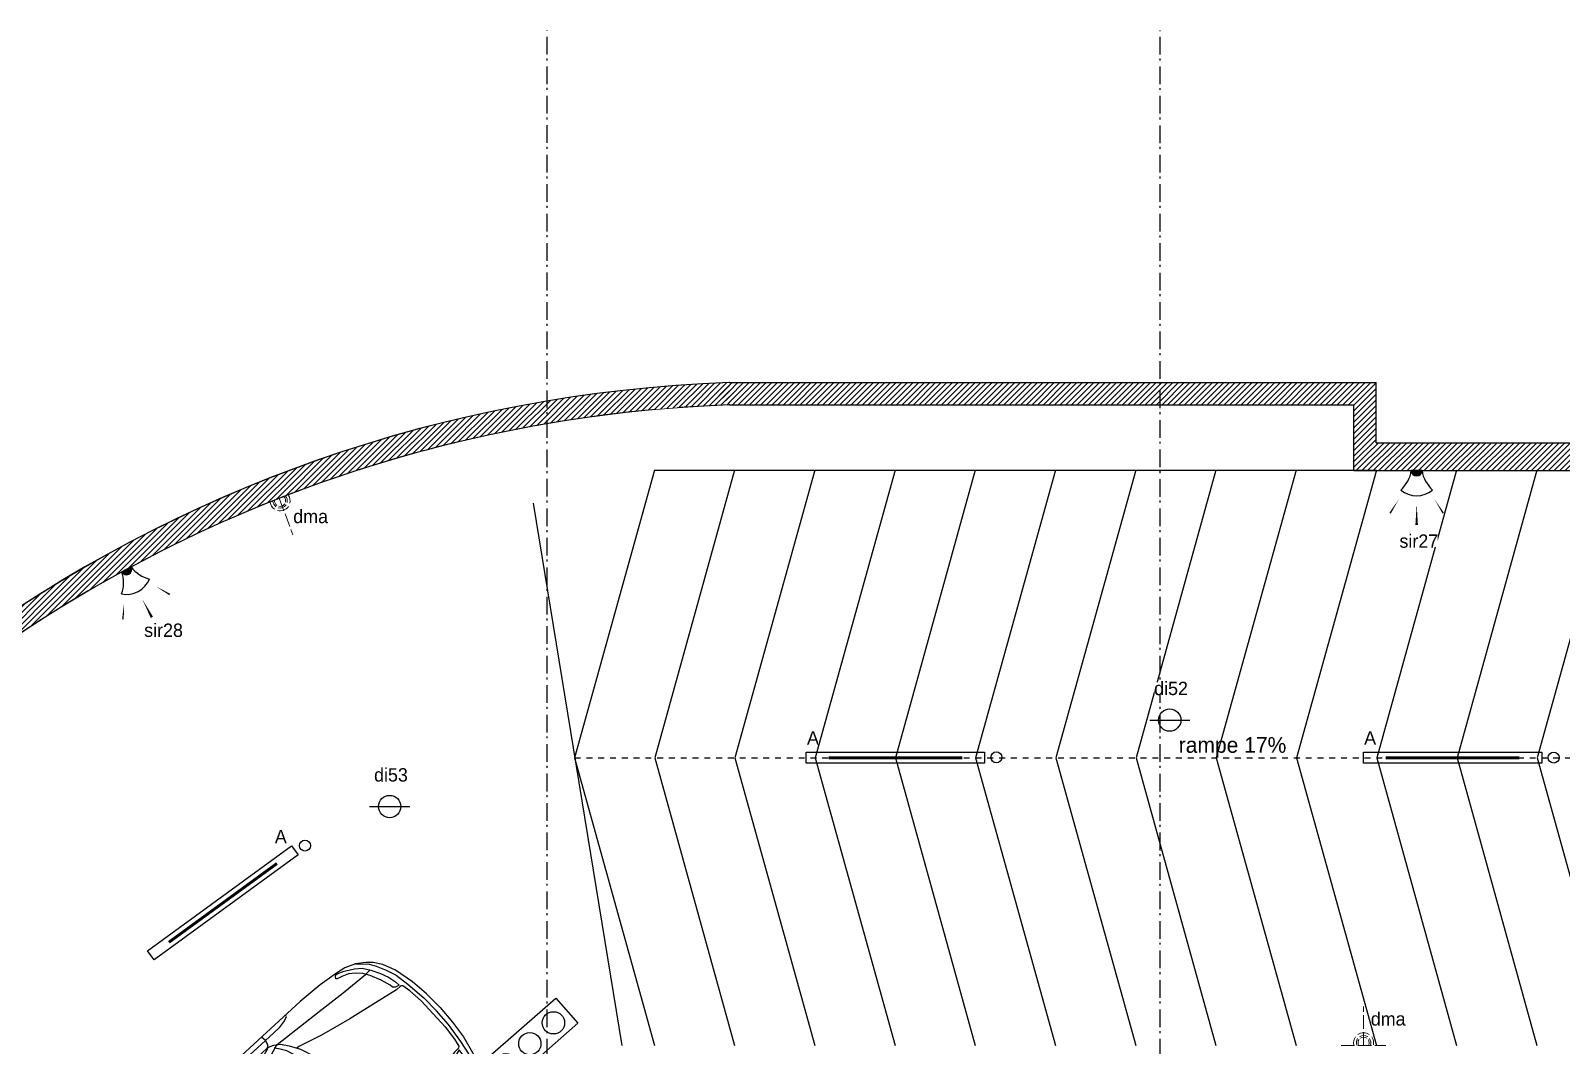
# Model space of a CAD drawing. Header units: centimetres. Extents: x 2191 to 12545, y -680 to 18662.
# Drawn here: x 3366 to 4740, y 9718 to 10629 of the extents above; entities that cross this region are included whole.
import ezdxf

# ---------------------------------------------------------------- set-up
doc = ezdxf.new("R2010")
doc.units = ezdxf.units.CM
for name, pattern in [('ACAD_ISO02W100', [15, 12, -3]), ('Style de ligne -1', [0.41664, 0.20828, -0.20836]), ('Style de ligne -6', [1.0416400000000001, 0.625, -0.20828, 0.06943000000000005, -0.13893]), ('VW-01', [0.41656, 0.20828, -0.20828])]:
    doc.linetypes.add(name, pattern=pattern)
for name, color, linetype in [('B GÈnÈral_Hatch', 252, 'Continuous'), ('B Général', 252, 'Continuous'), ('C ANNOTATIONS-axes horizontaux', 252, 'Style de ligne -1'), ('C ANNOTATIONS-niveaux', 252, 'Continuous'), ('C ANNOTATIONS-texte', 252, 'Continuous')]:
    doc.layers.add(name, color=color, linetype=linetype)
doc.layers.add('prlm-ELEC-CFO', color=1, linetype='Continuous', lineweight=25)
doc.layers.add('prlm-ELEC-SSI', color=6, linetype='Continuous', lineweight=25)
doc.styles.add('Eurostile', font='Eurosti.TTF')
doc.styles.add('prlm-elec-cfo', font='comic.ttf', dxfattribs={"height": 12})
doc.styles.add('prlm-elec-ssi', font='comic.ttf', dxfattribs={"height": 12})
pattern_1 = [(45, (-631.0245819504635, 4809.023447303152), (2.425347222222122, -2.645833333333339), [])]

# ---------------------------------------------------------------- blocks, each defined once
blk = doc.blocks.new('A 70.Groupe-3-1')
at = {"layer": 'B Général', "linetype": 'Continuous'}
blk.add_line((4557.336140218794, 5425.852527754796), (5205.1503160833, 5425.852066521273), dxfattribs=at)
at = {"layer": 'B Général', "linetype": 'VW-01', "ltscale": 25.4}
blk.add_line((4485.682408571678, 5167.621321516172), (6141.004602176101, 5167.621321516172), dxfattribs=at)
at = {"layer": 'B Général', "linetype": 'Continuous', "flags": 128}
for points in [[(4557.336140218794, 5425.852527754796), (4485.682408571678, 5167.621321516172), (4557.336140218794, 4909.390115277549)], [(4629.162259574173, 5425.852527754796), (4557.508527927056, 5167.621321516172), (4629.162259574173, 4909.390115277549)], [(4701.160766637813, 5425.852470100605), (4629.507034990697, 5167.621263861982), (4701.160766637813, 4909.390057623359)], [(4773.159273701454, 5425.852412446415), (4701.505542054338, 5167.621206207792), (4773.159273701454, 4909.389999969168)], [(4845.157780765096, 5425.852354792225), (4773.504049117979, 5167.621148553601), (4845.157780765096, 4909.389942314978)], [(4917.156287828736, 5425.852297138034), (4845.50255618162, 5167.621090899411), (4917.156287828736, 4909.389884660787)], [(4989.154794892377, 5425.852239483844), (4917.50106324526, 5167.62103324522), (4989.154794892377, 4909.389827006597)], [(5061.153301956017, 5425.852181829653), (4989.499570308902, 5167.620975591029), (5061.153301956017, 4909.389769352407)], [(5133.151809019659, 5425.852124175462), (5061.498077372542, 5167.62091793684), (5133.151809019659, 4909.389711698216)], [(5205.1503160833, 5425.852066521273), (5133.496584436183, 5167.620860282649), (5205.1503160833, 4909.389654044026)], [(5277.14882314694, 5425.852008867082), (5205.495091499824, 5167.620802628458), (5277.14882314694, 4909.389596389835)], [(5349.147330210581, 5425.851951212891), (5277.493598563465, 5167.620744974268), (5349.147330210581, 4909.389538735644)], [(5421.145837274222, 5425.851893558701), (5349.492105627106, 5167.620687320077), (5421.145837274222, 4909.389481081455)]]:
    blk.add_lwpolyline(points, dxfattribs=at)
blk = doc.blocks.new('A 70.Groupe-5-1')
at = {"layer": 'B Général', "linetype": 'Continuous'}
for p, q in [((4217.632421367923, 4863.820686548849), (4212.339220123676, 4858.917952352722)), ((4228.549143173213, 4852.624494824611), (4222.667702485919, 4847.176914230268)), ((4122.098540043551, 4825.160967797274), (4114.099936242334, 4817.75240224913)), ((4260.546892228578, 4821.617279766343), (4291.35083920641, 4786.000741898844)), ((4133.892090468064, 4807.237346194359), (4128.590145909116, 4802.108152985497)), ((4033.310897080947, 4752.320123103209), (4033.314038923064, 4756.799835867307)), ((4025.841653716903, 4732.071099231951), (4018.824512456484, 4731.035110896441)), ((4211.464069778433, 4723.487324068265), (4205.944404109499, 4718.593191869068)), ((4228.433217577498, 4710.357508153579), (4220.434613776281, 4702.948942605435)), ((4128.254225437432, 4621.502112545824), (4126.684596818448, 4614.584756887879)), ((4149.015193069747, 4627.400823179516), (4153.482025384018, 4627.061345056252))]:
    blk.add_line(p, q, dxfattribs=at)
at = {"layer": 'B Général', "linetype": 'Continuous', "flags": 128}
for points in [[(4365.055894142914, 4943.548956911703), (4352.755778361017, 4955.649046769302), (4340.118087271812, 4966.34384226916), (4324.920607508675, 4976.853193694394), (4313.492979959128, 4982.112516825635), (4304.76734966693, 4983.864828057657), (4298.242535090327, 4983.831159215328), (4289.114324112333, 4982.478897916159), (4279.333082995431, 4978.88257458628), (4272.068185790582, 4974.339106807922), (4257.201019932289, 4963.846656798892), (4239.328023716528, 4948.931177707645), (4186.396158003782, 4899.903971652151), (4182.703492759264, 4899.761841845548), (4180.645021532898, 4897.855219216336), (4179.991850076226, 4895.611162597575), (4181.081339013932, 4894.434903806064), (4092.273470112693, 4812.178183221176), (4008.421368466158, 4733.41889706272), (4004.827518760221, 4728.451225441013), (4002.867857660484, 4721.718919678929), (4003.152258591459, 4714.33358377794), (4006.389524774236, 4702.580567923619), (4016.185342328853, 4684.336332970171), (4028.562650491773, 4666.844226329745), (4044.818282656462, 4646.93452336294)], [(4216.67102870797, 4906.856556841475), (4218.781562929011, 4910.12265637177), (4256.390181495471, 4939.711957418139), (4277.911998603149, 4956.586657629802), (4297.941383376044, 4973.171776236233), (4302.105145505529, 4977.246748065471)], [(4289.114324112333, 4982.478897916159), (4301.366831039882, 4982.46354244898), (4307.641522389235, 4980.407974001969), (4316.583104546083, 4976.888802664517), (4325.489906478938, 4972.463292546023), (4335.961567488494, 4964.460957219324), (4350.355464805327, 4952.223860887578), (4361.585956385645, 4940.334988328983)], [(4358.762876594122, 4937.720160516165), (4347.976915724958, 4949.365144561621), (4337.657644221043, 4958.382888495025), (4331.587185277426, 4962.813138591114), (4329.657039751462, 4962.773623801477), (4325.89305563753, 4959.287299972563), (4306.954166745675, 4947.646133641736), (4283.933183577987, 4933.097987468663), (4258.528775446524, 4918.5276146886), (4242.45634856712, 4910.634079376323), (4238.055940270667, 4908.306663615333), (4236.30026412762, 4906.898996562813)], [(4015.447652631998, 4731.731664574047), (4017.806410341097, 4735.555490345409), (4023.983723759388, 4742.806869281322), (4033.310897080947, 4752.320123103209), (4061.584501122138, 4779.600943449414), (4208.195132876208, 4913.648067835287), (4215.72324783379, 4920.620851398935), (4221.025124439831, 4925.750117972656), (4224.61457121794, 4930.604667429312), (4227.053926607686, 4935.049319669086), (4226.271573140171, 4936.837870884978)], [(4365.055894142914, 4943.548956911703), (4376.179892451059, 4930.359372704441), (4385.876826514187, 4916.940752930956), (4395.193085684608, 4900.984024770098), (4399.563013755348, 4889.187632106809), (4400.642851855411, 4880.353540850338), (4400.110260412644, 4873.850411972247), (4398.063829459099, 4864.852358480939), (4393.729965077822, 4855.374814558343), (4388.644181654196, 4848.478682467243), (4377.045414656115, 4834.457529448526), (4360.806685823367, 4817.777625487576), (4307.874820110621, 4768.750419432082), (4307.450689632127, 4765.079439886077), (4305.392218405761, 4763.17281725686), (4303.104779566076, 4762.693185507809), (4302.015290628371, 4763.86944429932), (4213.207421727132, 4681.612723714434), (4128.265763189984, 4604.029769712355), (4123.037782006848, 4600.826376230625), (4116.175318758074, 4599.38734507765), (4108.833365078011, 4600.235747352405), (4097.362360719491, 4604.362408595684), (4079.920750972738, 4615.524863524683), (4063.426500357086, 4629.203724906687), (4044.818282656462, 4646.93452336294)], [(4358.762876594122, 4937.720160516165), (4369.54890541619, 4926.075103105849), (4377.751013806183, 4915.096374218643), (4381.704016176438, 4908.704867357132), (4381.516998588479, 4906.783397192962), (4377.753014474547, 4903.297073364049), (4364.697488161534, 4885.303977502294), (4348.431295635882, 4863.463070840744), (4331.960656021865, 4839.247419989173), (4322.861012706106, 4823.825769719313), (4320.203868253469, 4819.616251854069), (4318.666049126218, 4817.973377062165)], [(4398.063829459099, 4864.852358480939), (4398.985597072178, 4877.070153137402), (4397.415940888885, 4883.483677335241), (4394.590933793857, 4892.668218329927), (4390.859582505835, 4901.887398230838), (4383.681563496296, 4912.940411307762), (4372.581161449762, 4928.228049483924), (4361.585956385645, 4940.334988328983)], [(4280.070921337743, 4864.833126339037), (4273.743163953555, 4871.428797653381), (4262.024832806013, 4882.428823472286), (4249.792630593911, 4891.860264100961), (4237.037871131544, 4899.496304526285), (4227.35961164607, 4904.518520178943), (4221.294096538766, 4906.11220719121), (4216.67102870797, 4906.856556841475), (4213.634899831149, 4901.640520413942), (4203.307008094057, 4883.769972258195), (4192.626158018165, 4865.57250267294), (4185.678531405179, 4853.018244090827), (4192.162472361442, 4850.500862161973), (4201.87149249794, 4843.321759335086), (4212.452149968301, 4835.201746773831), (4220.99358667508, 4827.159687386826), (4229.609250442579, 4818.093894619762)], [(4200.404881982865, 4898.346597988612), (4209.747432923959, 4906.781337564503), (4212.309200113897, 4908.498501958075), (4215.868883869186, 4909.610217502777), (4221.694241988836, 4910.635095240764), (4229.572366705315, 4908.971921145375), (4239.6642495212, 4905.862568247993), (4253.686766782579, 4898.745138864824), (4265.282691541879, 4890.472742209886), (4275.418818301085, 4882.59661816177), (4282.744486838669, 4875.39535668079), (4286.775589112891, 4871.043206488673)], [(4200.70472848628, 4889.882674476767), (4210.165932137776, 4905.857710600825), (4210.431117582608, 4909.818464069528), (4208.195132876208, 4913.648067835287), (4204.745956554104, 4916.90014857676)], [(4207.001498523178, 4890.162697105168), (4214.714591306413, 4887.615933783376), (4220.493517800984, 4886.685581661679), (4227.563110822894, 4886.131084425829), (4233.4565238301, 4884.487307522935), (4239.034193958227, 4882.004632453219), (4242.640162713797, 4879.881082483504), (4247.270473710822, 4874.882000960783), (4251.476507499632, 4866.211803986237), (4258.712530968366, 4847.7819836404), (4261.547216465346, 4832.924395254889), (4263.236917166013, 4825.201625364355), (4262.311317098281, 4823.251547149353), (4260.546892228578, 4821.617279766343), (4258.553573110417, 4821.410071216395), (4238.168952808222, 4844.597818469099), (4239.955000835483, 4846.798560819833), (4236.893883890079, 4848.334012664267), (4230.749738794229, 4850.838310891541), (4225.237147409449, 4855.020332087617), (4220.35617768864, 4860.880002887634), (4216.56469690554, 4865.563414896134), (4215.289481257676, 4869.299473185488), (4213.742125046238, 4873.329640372458), (4211.705276977431, 4871.989492710971), (4201.950663033455, 4881.459225814598)], [(4317.122479568883, 4798.404879998986), (4320.540427696335, 4800.259439633524), (4352.919390637156, 4835.494900262938), (4371.390665900419, 4855.663095744903), (4389.459065719512, 4874.365377465251), (4393.840548958983, 4878.205288284819)], [(4280.070921337743, 4864.833126339037), (4286.16339220573, 4858.019388738222), (4296.234975718122, 4845.49409199711), (4304.703267181152, 4832.576395492424), (4311.341451581698, 4819.274985409871), (4315.608759223514, 4809.240971147368), (4316.733884695651, 4803.071335462667), (4317.122479568883, 4798.404879998986), (4311.689515800853, 4795.776568893873), (4293.081426593708, 4786.845675591467), (4274.120379047762, 4777.587860859558), (4261.071532840137, 4771.620739547757), (4259.057419310547, 4778.278220211639), (4252.641894444346, 4788.507864882942), (4245.354878974002, 4799.678555194422), (4237.989627693877, 4808.810035566223), (4229.609250442579, 4818.093894619762)], [(4307.393402375827, 4782.837221667316), (4316.517960395312, 4791.507315712312), (4318.426020632045, 4793.930250053765), (4319.806726511922, 4797.394483181497), (4321.274128880747, 4803.124396085547), (4320.218349173969, 4811.10664679138), (4317.889935784774, 4821.406776174013), (4311.865802230034, 4835.932567246608), (4304.504497158018, 4848.127205620776), (4297.426657929723, 4858.836014497507), (4290.806759340019, 4866.690982931696), (4286.775589112891, 4871.043206488673)], [(4185.678531405179, 4853.018244090827), (4177.004997083922, 4842.79929368592), (4169.424887084569, 4834.466959856329), (4156.921822362407, 4822.012092697929), (4093.16834642178, 4762.961561234377), (4074.204429072747, 4744.741076684591), (4066.01399975307, 4738.247457326373), (4060.977308591861, 4737.078944221355)], [(4118.099274825373, 4821.456718999654), (4115.811300489157, 4823.926913817239), (4113.505040342097, 4831.843550283194)], [(4127.120846346576, 4611.164514842467), (4131.113871438686, 4613.223915744136), (4138.816455779185, 4618.828547044895), (4149.015193069747, 4627.400823179516), (4178.378489907361, 4653.505164639629), (4323.245857817614, 4789.434391129756), (4330.773972775198, 4796.407174693403), (4336.293706397036, 4801.30123352774), (4341.408560003164, 4804.508888619527), (4346.02675736251, 4806.601170005987), (4347.750235247011, 4805.684318664908)], [(4298.977201471782, 4783.783515217307), (4315.629045702719, 4791.995228644397), (4319.598479945172, 4791.956716894923), (4323.245857817614, 4789.434391129756), (4326.224618660944, 4785.746596356691)], [(4261.071532840137, 4771.620739547757), (4250.219156549278, 4763.754159996164), (4241.331496737703, 4756.833512792055), (4227.956868046538, 4745.319623320916), (4164.203392105912, 4686.269091857364), (4144.585903709483, 4668.75423052574), (4137.484895374609, 4661.08442574087), (4135.934595995222, 4656.15185515706)], [(4064.932359346768, 4665.564831764746), (4054.272751073952, 4677.545344648597), (4043.25524603798, 4692.035640504526), (4032.451072722833, 4709.127134151262), (4027.769065345591, 4723.147797473992), (4025.841653716903, 4732.071099231951), (4035.85437104771, 4732.822184116219), (4046.145751703691, 4734.923997174919), (4060.977308591861, 4737.078944221355), (4062.398521477623, 4732.713169419178), (4067.036002276014, 4723.459288071084), (4074.240194100658, 4713.086008032749), (4086.081072954205, 4699.358347637923), (4093.280320942536, 4691.821630683407)], [(4066.01399975307, 4738.247457326373), (4069.335527189069, 4730.178436766733), (4074.713558159335, 4722.484601152886), (4083.067971866201, 4712.520930283948), (4098.10295997829, 4696.288514942129)], [(4019.379278257483, 4721.714680693602), (4022.346106205374, 4711.896691188228), (4025.920800965742, 4701.548833785841), (4032.894052073013, 4691.070965626481), (4039.616639044546, 4681.453545426647), (4058.051175719789, 4659.191256923909)], [(4224.43395235932, 4706.653259355959), (4226.721926695536, 4704.183064538374), (4234.438991956535, 4701.278090776451)], [(4019.407958709054, 4694.423807446275), (4028.745767672174, 4679.033486300235), (4036.056520721896, 4669.960844545707), (4050.993696335559, 4652.654391250573)], [(4064.932359346768, 4665.564831764746), (4076.06259778098, 4654.020095453447), (4089.66782813937, 4641.926634488726), (4105.882953298174, 4629.846939451835), (4119.504468799045, 4624.106337693345), (4128.254225437432, 4621.502112545824), (4129.768888282388, 4631.428060022823), (4132.651635437318, 4641.528550247592), (4135.934595995222, 4656.15185515706), (4131.690303317938, 4657.902802146424), (4122.81820283226, 4663.234441775281), (4113.0262856852, 4671.210886922408), (4100.244429144385, 4684.06698334823), (4093.280320942536, 4691.821630683407)], [(4137.484895374609, 4661.08442574087), (4129.693540511937, 4665.013347565487), (4122.433554167136, 4670.964055241324), (4113.138016043284, 4680.05602623545), (4098.10295997829, 4696.288514942129)], [(4117.433894227188, 4615.850729173532), (4107.871565415006, 4619.559752453008), (4097.827410618876, 4623.915386721562), (4087.913549215249, 4631.669566513115), (4078.838444660686, 4639.108008837531), (4058.051175719789, 4659.191256923909)], [(4090.225147377387, 4617.966545808653), (4075.594063805162, 4628.45406480566), (4067.107125328784, 4636.437285575387), (4050.993696335559, 4652.654391250573)]]:
    blk.add_lwpolyline(points, dxfattribs=at)
for points in [[(4328.323594347715, 4963.505425246694), (4324.964552790445, 4961.705290477706), (4322.354527496173, 4961.691812597361), (4320.158198897171, 4963.591265425208), (4312.048807237457, 4968.099599189399), (4302.100559788605, 4971.997619045223), (4295.590592746958, 4973.835403841297), (4289.019949889795, 4974.086964676069), (4282.649739959978, 4973.650185063365), (4276.654714975957, 4971.15690191639), (4272.607118288586, 4969.156271679094), (4271.474315082858, 4969.199653900025), (4270.990274994023, 4971.373829256889), (4271.38661555375, 4972.833553892124), (4272.436453796011, 4973.587587356294), (4278.884752805888, 4976.063441002863), (4288.269794680828, 4978.200034285552), (4295.101818092482, 4978.846063505165), (4302.862265574408, 4977.073892948969), (4311.36799779385, 4974.025283820013), (4318.496896976661, 4970.575531612785), (4325.029169402117, 4966.354531123606)], [(4382.144674044345, 4905.397888794541), (4380.092910487675, 4902.186360859504), (4379.879855990423, 4899.585010927025), (4381.60576911065, 4897.249844067584), (4385.480687812798, 4888.819404489972), (4388.606443522231, 4878.602172117901), (4389.940959919043, 4871.970717539405), (4389.689257766506, 4865.400080094196), (4388.766560478126, 4859.081933159056), (4385.822077338521, 4853.295154741785), (4383.517744494966, 4849.412422400235), (4383.474362274038, 4848.279619194509), (4385.605149998022, 4847.630714759847), (4387.09091154255, 4847.914253968431), (4387.923028674825, 4848.903348442266), (4390.884799997068, 4855.143406297348), (4393.73290824577, 4864.337552329123), (4394.899562000191, 4871.100156610564), (4393.72610505886, 4878.973410855589), (4391.33694790124, 4887.687389641779), (4388.442521675994, 4895.05924766243), (4384.733475771781, 4901.895211870241)], [(4122.098540043551, 4825.160967797274), (4133.892090468064, 4807.237346194359), (4155.06482208019, 4826.848215025978), (4171.819794672275, 4843.678603341419), (4181.225062485847, 4855.231072514929), (4200.70472848628, 4889.882674476767), (4198.970281322024, 4891.991303546662), (4193.839908515915, 4891.610143684736)], [(4201.326603795394, 4897.233444836393), (4199.48308139352, 4899.459541870165), (4186.396158003782, 4899.903971652151), (4182.703492759264, 4899.761841845548), (4180.645021532898, 4897.855219216336), (4179.991850076226, 4895.611162597575), (4180.536560568626, 4895.02306988425), (4195.872411048574, 4891.08883760887), (4198.970281322024, 4891.991303546662)], [(4257.534779440709, 4868.872848846431), (4283.137939359067, 4841.230583833688), (4283.512982987098, 4839.174085711374), (4281.765914252939, 4837.993024401314), (4276.43226854376, 4840.92008345247), (4265.964485789406, 4851.985650146392), (4256.30265817613, 4863.360860911087), (4253.656990935471, 4868.340618606167), (4253.952942443284, 4870.144626218413), (4255.883229287014, 4870.184135596093)], [(4134.164830564961, 4843.986186203256), (4125.107571841923, 4835.597060225305), (4123.996853925426, 4833.257022894412), (4124.742133250987, 4831.98044300389), (4126.336891256319, 4832.146304977912), (4135.394076614497, 4840.535363002959), (4136.740075635241, 4843.093325302558), (4135.794222064566, 4845.058251052513)], [(4050.216376179879, 4755.303246485768), (4068.176496039619, 4756.203845660633), (4074.825301341702, 4757.99142681263), (4081.299563896011, 4761.147092274599), (4089.002216189416, 4766.751650210505), (4128.590145909116, 4802.108152985497), (4114.099936242334, 4817.75240224913), (4089.145864380733, 4794.202003515646), (4066.609715071367, 4771.580180994107)], [(4228.433217577498, 4710.357508153579), (4211.464069778433, 4723.487324068265), (4232.636801390559, 4743.098192899878), (4250.699323794865, 4758.516894589836), (4262.937276437054, 4767.011076232442), (4298.977201471782, 4783.783515217307), (4300.947003105144, 4781.892879069026), (4300.174586049861, 4776.806684041041)], [(4306.354003328743, 4783.841378358734), (4308.432586740286, 4781.833002434944), (4307.874820110621, 4768.750419432082), (4307.450689632127, 4765.079439886077), (4305.392218405761, 4763.17281725686), (4303.104779566076, 4762.693185507809), (4302.560069073676, 4763.281278221135), (4299.810253691309, 4778.873103287589), (4300.947003105144, 4781.892879069026)], [(4019.407958709054, 4694.423807446275), (4021.760549656944, 4696.602853274596), (4021.890560413914, 4700.001409621496), (4021.061454402494, 4707.974979553581), (4019.687496580907, 4716.536647610943), (4018.824512456484, 4731.035110896441), (4015.447652631998, 4731.731664574047), (4013.073302620739, 4728.986290507723), (4009.959147204811, 4721.7309653637), (4010.265312611109, 4714.912099018484), (4014.836565001198, 4704.667955938354)], [(4153.2825189478, 4644.02863658148), (4155.554079648059, 4661.867274316324), (4157.844929199319, 4668.35989063438), (4161.48650692501, 4674.57384362726), (4167.663752390396, 4681.825295928033), (4205.944404109499, 4718.593191869068), (4220.434613776281, 4702.948942605435), (4195.044691977273, 4679.869106080447), (4170.765550635713, 4659.129092203721)], [(4248.126134521568, 4720.948694924382), (4239.068875798529, 4712.559568946424), (4236.650743975622, 4711.631071511295), (4235.434902441569, 4712.471801464411), (4235.722246540492, 4714.049203334202), (4244.779431898669, 4722.438261359249), (4247.432844825824, 4723.584683763084), (4249.319676083765, 4722.491321982129)], [(4090.225147377387, 4617.966545808653), (4092.577738325276, 4620.145591636974), (4095.976283848271, 4620.015298244473), (4103.8630893385, 4618.578797844437), (4112.294599909175, 4616.554063413309), (4126.684596818448, 4614.584756887879), (4127.120846346576, 4611.164514842467), (4124.20192174873, 4609.007086759753), (4116.729674676166, 4606.456943511515), (4109.954195963825, 4607.283722628711), (4100.08966896463, 4612.625063559797)]]:
    blk.add_lwpolyline(points, close=True, dxfattribs=at)
at = {"layer": 'B Général', "linetype": 'Continuous'}
for centre, major_axis, ratio in [((4214.508512227124, 4882.234765261755), (-2.793623800455167, -2.587544721165298), 1), ((4211.650366332022, 4848.336324818467), (12.5836549904758, -13.5858514021269), 0.4588728926137529), ((4211.528458757884, 4848.114093439339), (10.56810385336473, -11.40977630606742), 0.4072151027835469), ((4210.935957704776, 4847.456119464122), (7.463063778547505, -8.05744241849311), 0.4087564988572939), ((4295.539702157019, 4794.750031600648), (-2.793623800455167, -2.587544721165298), 1)]:
    blk.add_ellipse(centre, major_axis=major_axis, ratio=ratio, dxfattribs=at)
blk = doc.blocks.new('A 70.Groupe-8-1')
at = {"layer": 'B Général', "linetype": 'Continuous', "flags": 128}
blk.add_lwpolyline([(4488.547328130209, 4929.288805320978), (4424.705550378165, 4873.170827689397), (4404.899205331725, 4895.703219837176), (4468.740983083769, 4951.821197468758)], close=True, dxfattribs=at)
at = {"layer": 'B Général', "linetype": 'Continuous'}
for centre, radius in [((4466.650469500525, 4929.630635331938), 9.999999999990825), ((4445.44653346194, 4910.992025158269), 10.00000000001074), ((4423.95913617388, 4892.104247862089), 9.999999999997973)]:
    blk.add_circle(centre, radius, dxfattribs=at)
blk = doc.blocks.new('xi.lumA')
at = {"layer": 'prlm-ELEC-CFO', "color": 0, "linetype": 'ByBlock', "lineweight": -2, "ltscale": 50}
blk.add_lwpolyline([(-80, -5), (-80, 5), (80, 5), (80, -5)], close=True, dxfattribs=at)
at = {"layer": 'prlm-ELEC-CFO', "color": 0, "linetype": 'ByBlock', "lineweight": 5, "ltscale": 50, "const_width": 2.6}
blk.add_lwpolyline([(-60, 0), (60, 2.449293598294707e-15), (60, 2.449293598294707e-15)], dxfattribs=at)
blk = doc.blocks.new('xi.dma')
at = {"layer": 'prlm-ELEC-CFO', "color": 0, "linetype": 'ACAD_ISO02W100', "lineweight": 5, "flags": 128}
for points in [[(0, 0), (2.14306111918916e-15, 35)], [(-20, 0), (20, 0)]]:
    blk.add_lwpolyline(points, dxfattribs=at)
at = {"layer": 'prlm-ELEC-CFO', "color": 0, "linetype": 'ByBlock', "lineweight": 5}
for radius, start, end in [(9, 145.0000000000026, 191.8029645932288), (6.5, 145.0000000000026, 199.0386751890759), (9, 55.00000000000264, 124.9999999999974), (5, 145.0000000000026, 207.3744600146318), (6.5, 55.00000000000264, 124.9999999999974), (5, 55.00000000000264, 124.9999999999974), (5, 332.6255399853683, 34.99999999999736), (6.5, 340.9613248109241, 34.99999999999736), (9, 348.1970354067711, 34.99999999999736)]:
    blk.add_arc((-1.818989403545856e-12, 2.41194238509479), radius, start, end, dxfattribs=at)
blk = doc.blocks.new('xi.sir')
at = {"layer": 'prlm-ELEC-SSI'}
blk.add_hatch(color=0, dxfattribs=at).paths.add_polyline_path([(-4.810390982873949, 4.440892098500626e-16), (4.817543221989935, -1.332267629550188e-15, 1)])
at = {"layer": 'prlm-ELEC-SSI', "color": 0, "flags": 128}
for points in [[(0.003576119557994922, 30.00000000000001, 0, 2.25, 0), (0.00357611955799607, 48.75, 0, 0, 0)], [(-15.87292407984771, 25.45460157649832, 0, 1.5, 0), (-23.81117417955057, 38.18190236474748, 0, 0, 0)], [(15.88007631896371, 25.45460157649831, 0, 1.5, 0), (23.81832641866657, 38.18190236474748, 0, 0, 0)]]:
    blk.add_lwpolyline(points, format="xyseb", dxfattribs=at)
blk.add_lwpolyline([(-4.810390982873949, 4.592273826833915e-16), (4.817543221989935, -1.165734175856414e-15)], dxfattribs=at)
at = {"layer": 'prlm-ELEC-SSI', "color": 0}
for centre, radius, start, end in [((0.003576119557996284, -2.666980052802203e-16), 22.5, 50.61869435007318, 129.3813056499268), ((-33.01495127341107, -4.075443387564103), 28.49748164290633, 8.222097287565061, 48.87538131448579), ((33.02210351252705, -4.075443387564108), 28.49748164290633, 131.1246186855142, 171.7779027124349), ((0.003576119557993085, -3.532533965865114e-16), 4.813967102431942, 0, 180)]:
    blk.add_arc(centre, radius, start, end, dxfattribs=at)
blk = doc.blocks.new('xi.DI')
at = {"layer": 'prlm-ELEC-SSI', "color": 0, "linetype": 'ByBlock', "lineweight": -2, "flags": 128}
blk.add_lwpolyline([(-18.00000000000068, 1.77635683940025e-13), (18.00000000000068, -1.77635683940025e-13)], dxfattribs=at)
at = {"layer": 'prlm-ELEC-SSI', "color": 0, "linetype": 'ByBlock', "lineweight": -2}
blk.add_circle((0, 1.77635683940025e-13), 10.00000000000014, dxfattribs=at)

msp = doc.modelspace()

# ---------------------------------------------------------------- hatches: boundary and pattern name
at = {"layer": 'B GÈnÈral_Hatch', "linetype": 'Continuous'}
h = msp.add_hatch(dxfattribs=at)
h.set_pattern_fill('50_BETON', color=256, style=0, pattern_type=2)
h.set_pattern_definition(pattern_1)
edge = h.paths.add_edge_path()
edge.add_arc((4036.734618502698, 9069.429736493192), 1224.726036362597, 92.00463814443405, 160.5897672749773)
edge.add_line((2881.617943131845, 9476.442427234677), (2862.604707091921, 9482.663153255995))
edge.add_arc((4036.734618503087, 9069.429736492662), 1244.726036363141, 91.99092271841641, 160.610550204997, ccw=False)
edge.add_line((3993.491386734502, 10313.40438595563), (3993.893214105826, 10293.40623880594))
h = msp.add_hatch(dxfattribs=at)
h.set_pattern_fill('50_BETON', color=256, style=0, pattern_type=2)
h.set_pattern_definition(pattern_1)
edge = h.paths.add_edge_path()
edge.add_arc((4036.73461850352, 9069.429736492075), 1224.726036363743, 92.01413102298571, 160.5897672749417)
edge.add_line((2881.617943131838, 9476.442427234659), (2862.604707091405, 9482.66315325453))
edge.add_arc((4036.734618501207, 9069.429736495224), 1244.726036360515, 91.9978825122829, 160.610550205151, ccw=False)
edge.add_line((3993.3402798116, 10313.39912396561), (3993.690423837556, 10293.39912395763))
h = msp.add_hatch(dxfattribs=at)
h.set_pattern_fill('50_BETON', color=256, style=0, pattern_type=2)
h.set_pattern_definition(pattern_1)
h.paths.add_polyline_path([(4553.94015084584, 10293.3991116039), (4573.940151286854, 10313.39911116289), (3993.340279807162, 10313.39912396546), (3993.69042384057, 10293.39912395774)])
h = msp.add_hatch(dxfattribs=at)
h.set_pattern_fill('50_BETON', color=256, style=0, pattern_type=2)
h.set_pattern_definition(pattern_1)
h.paths.add_polyline_path([(4573.94015128685, 10313.39911116289), (4553.94015084584, 10293.3991116039), (4553.940149545146, 10234.41235190023), (4573.940150096412, 10259.41235190139)])
h = msp.add_hatch(dxfattribs=at)
h.set_pattern_fill('50_BETON', color=256, style=0, pattern_type=2)
h.set_pattern_definition(pattern_1)
h.paths.add_polyline_path([(5684.536194009121, 10259.41235196604), (4573.940150096412, 10259.4123519014), (4553.940149545146, 10234.41235190023), (5684.536194010576, 10234.41235196604)])

# ---------------------------------------------------------------- linework, layer by layer
at = {"layer": 'B Général', "linetype": 'Continuous', "lineweight": 18}
for p, q in [((3993.340279807162, 10313.39912396546), (4573.940151286854, 10313.39911116289)), ((4573.940150096412, 10259.4123519014), (4573.94015128685, 10313.39911116289)), ((3993.69042384057, 10293.39912395774), (4553.94015084584, 10293.3991116039)), ((4553.940149545146, 10234.41235190023), (4553.94015084584, 10293.3991116039)), ((4573.940150096412, 10259.4123519014), (5684.536194009121, 10259.41235196604)), ((4553.940149545146, 10234.41235190023), (5684.536194010576, 10234.41235196604))]:
    msp.add_line(p, q, dxfattribs=at)
at = {"layer": 'B Général', "linetype": 'Continuous'}
for p, q in [((3993.340279807162, 10313.39912396546), (4573.940151286854, 10313.39911116289)), ((4573.940150096412, 10259.4123519014), (4573.94015128685, 10313.39911116289)), ((3993.69042384057, 10293.39912395774), (4553.94015084584, 10293.3991116039)), ((4553.940149545146, 10234.41235190023), (4553.94015084584, 10293.3991116039)), ((4573.940150096412, 10259.4123519014), (5684.536194009121, 10259.41235196604)), ((4553.940149545146, 10234.41235190023), (5684.536194010576, 10234.41235196604)), ((3817.302563118774, 10205.18081711936), (3896.867097565155, 9718.412351785937))]:
    msp.add_line(p, q, dxfattribs=at)
at = {"layer": 'B Général', "linetype": 'Continuous', "lineweight": 18}
for centre, radius, start, end in [((4036.73461850352, 9069.429736492075), 1244.726036363743, 91.99092271854508, 160.6105502049938), ((4036.73461850352, 9069.429736492073), 1244.726036363745, 91.99788251236578, 160.6105502050484), ((4036.73461850352, 9069.429736492075), 1224.726036363743, 92.00463814441643, 160.5897672749484), ((4036.73461850352, 9069.429736492075), 1224.726036363744, 92.01413102308442, 160.5897672749484)]:
    msp.add_arc(centre, radius, start, end, dxfattribs=at)
at = {"layer": 'B Général', "linetype": 'Continuous'}
for centre, radius, start, end in [((4036.73461850352, 9069.429736492071), 1244.726036363746, 91.99092271833703, 160.6105502049938), ((4036.73461850352, 9069.429736492073), 1244.726036363745, 91.99788251236578, 160.6105502050484), ((4036.73461850352, 9069.429736492075), 1224.726036363742, 95.13898211859068, 131.8306902582972), ((4036.73461850352, 9069.429736492073), 1224.726036363745, 95.13898211859068, 131.8306902582972), ((4036.734618503531, 9069.429736491744), 1224.726036364074, 92.00463814441643, 94.20020504765043), ((4036.734618503506, 9069.42973649247), 1224.726036363348, 92.01413102308442, 94.20020504765043)]:
    msp.add_arc(centre, radius, start, end, dxfattribs=at)
at = {"layer": 'C ANNOTATIONS-axes horizontaux', "linetype": 'Style de ligne -6', "ltscale": 25.4}
for p, q in [((3829.923477917637, 8094.453141875287), (3829.923477917637, 10629.45314187529)), ((4379.940141709063, 8094.412352166688), (4379.940141709063, 10629.41235216669))]:
    msp.add_line(p, q, dxfattribs=at)
at = {"layer": 'C ANNOTATIONS-niveaux', "linetype": 'Style de ligne -6', "ltscale": 25.4}
for p, q in [((3829.923477917633, 8094.453141875345), (3829.923477917633, 10629.45314187534)), ((4379.940141709063, 8094.412352166746), (4379.940141709063, 10629.41235216675))]:
    msp.add_line(p, q, dxfattribs=at)
at = {"layer": 'prlm-ELEC-CFO', "ltscale": 25}
for centre in [(4233.093536861546, 9977.010725080661), (4733.214346796361, 9976.770857475909), (3612.661469217579, 9897.780644739432)]:
    msp.add_circle(centre, 4.906566773639497, dxfattribs=at)

# ---------------------------------------------------------------- block references
at = {"layer": 'B Général'}
for name in ['A 70.Groupe-3-1', 'A 70.Groupe-5-1', 'A 70.Groupe-8-1']:
    msp.add_blockref(name, (-631.0245819504635, 4809.023447303152), dxfattribs=at)
at = {"layer": 'prlm-ELEC-CFO'}
for name, p, rotation in [('xi.dma', (3589.475061051329, 10209.56690035216), 200.5744691639289), ('xi.lumA', (3539.024687872996, 9846.366366340466), 36.10932387832215)]:
    msp.add_blockref(name, p, dxfattribs=dict(at, rotation=rotation))
for name, p in [('xi.lumA', (4142.479515160994, 9976.644768819326)), ('xi.lumA', (4642.470845646894, 9976.644768819326)), ('xi.dma', (4562.598114241904, 9718.412351709982))]:
    msp.add_blockref(name, p, dxfattribs=at)
at = {"layer": 'prlm-ELEC-SSI', "lineweight": 20}
for p, rotation in [((4610.252145794158, 10234.41236522075), 180), ((3452.458310190472, 10145.80288327304), 207.9218834688128)]:
    msp.add_blockref('xi.sir', p, dxfattribs=dict(at, rotation=rotation))
at = {"layer": 'prlm-ELEC-SSI', "rotation": 0.001060557933219683}
for p in [(4388.677411243021, 10010.45024165092), (3688.677411243021, 9932.846608358228)]:
    msp.add_blockref('xi.DI', p, dxfattribs=at)

# ---------------------------------------------------------------- texts
at = {"layer": 'C ANNOTATIONS-texte', "insert": (4396.717102972892, 9995.207770121408), "char_height": 14.11800130208333, "width": 402.2532216397233, "attachment_point": 1, "line_spacing_factor": 0.8941417206159927, "style": 'Eurostile'}
msp.add_mtext('rampe 17%', dxfattribs=at)

# ---------------------------------------------------------------- next in the draw order: texts
at = {"layer": 'prlm-ELEC-CFO', "lineweight": 20, "char_height": 12, "attachment_point": 2, "line_spacing_factor": 0.8, "style": 'prlm-elec-cfo', "bg_fill": 3, "box_fill_scale": 0.95, "bg_fill_color": 256, "bg_fill_transparency": 0}
for s, insert in [('dma', (3617.751690204943, 10199.2734995978)), ('A', (4068.497348746663, 10000.49824598857)), ('A', (4568.488679232563, 10000.49824598857)), ('A', (3590.972715169999, 9911.855421298987)), ('dma', (4584.675062352806, 9748.19098986766))]:
    msp.add_mtext(s, dxfattribs=dict(at, insert=insert))
at = {"layer": 'prlm-ELEC-SSI', "lineweight": 20, "char_height": 12, "attachment_point": 2, "line_spacing_factor": 0.8, "style": 'prlm-elec-ssi', "bg_fill": 3, "box_fill_scale": 0.95, "bg_fill_color": 256, "bg_fill_transparency": 0}
for s, insert in [('{sir27}', (4612.175936635584, 10177.16384705906)), ('{sir28}', (3485.759327558731, 10097.12820146518))]:
    msp.add_mtext(s, dxfattribs=dict(at, insert=insert))
at = {"layer": 'prlm-ELEC-SSI', "lineweight": 20, "char_height": 11.99999999999999, "attachment_point": 2, "rotation": 0.0010605579331910578, "line_spacing_factor": 0.8, "style": 'prlm-elec-ssi', "bg_fill": 3, "box_fill_scale": 0.95, "bg_fill_color": 256, "bg_fill_transparency": 0}
for s, insert in [('{di52}', (4389.826659721635, 10044.89385570394)), ('{di53}', (3689.826659721635, 9967.29022241124))]:
    msp.add_mtext(s, dxfattribs=dict(at, insert=insert))

doc.saveas('drawing.dxf')
